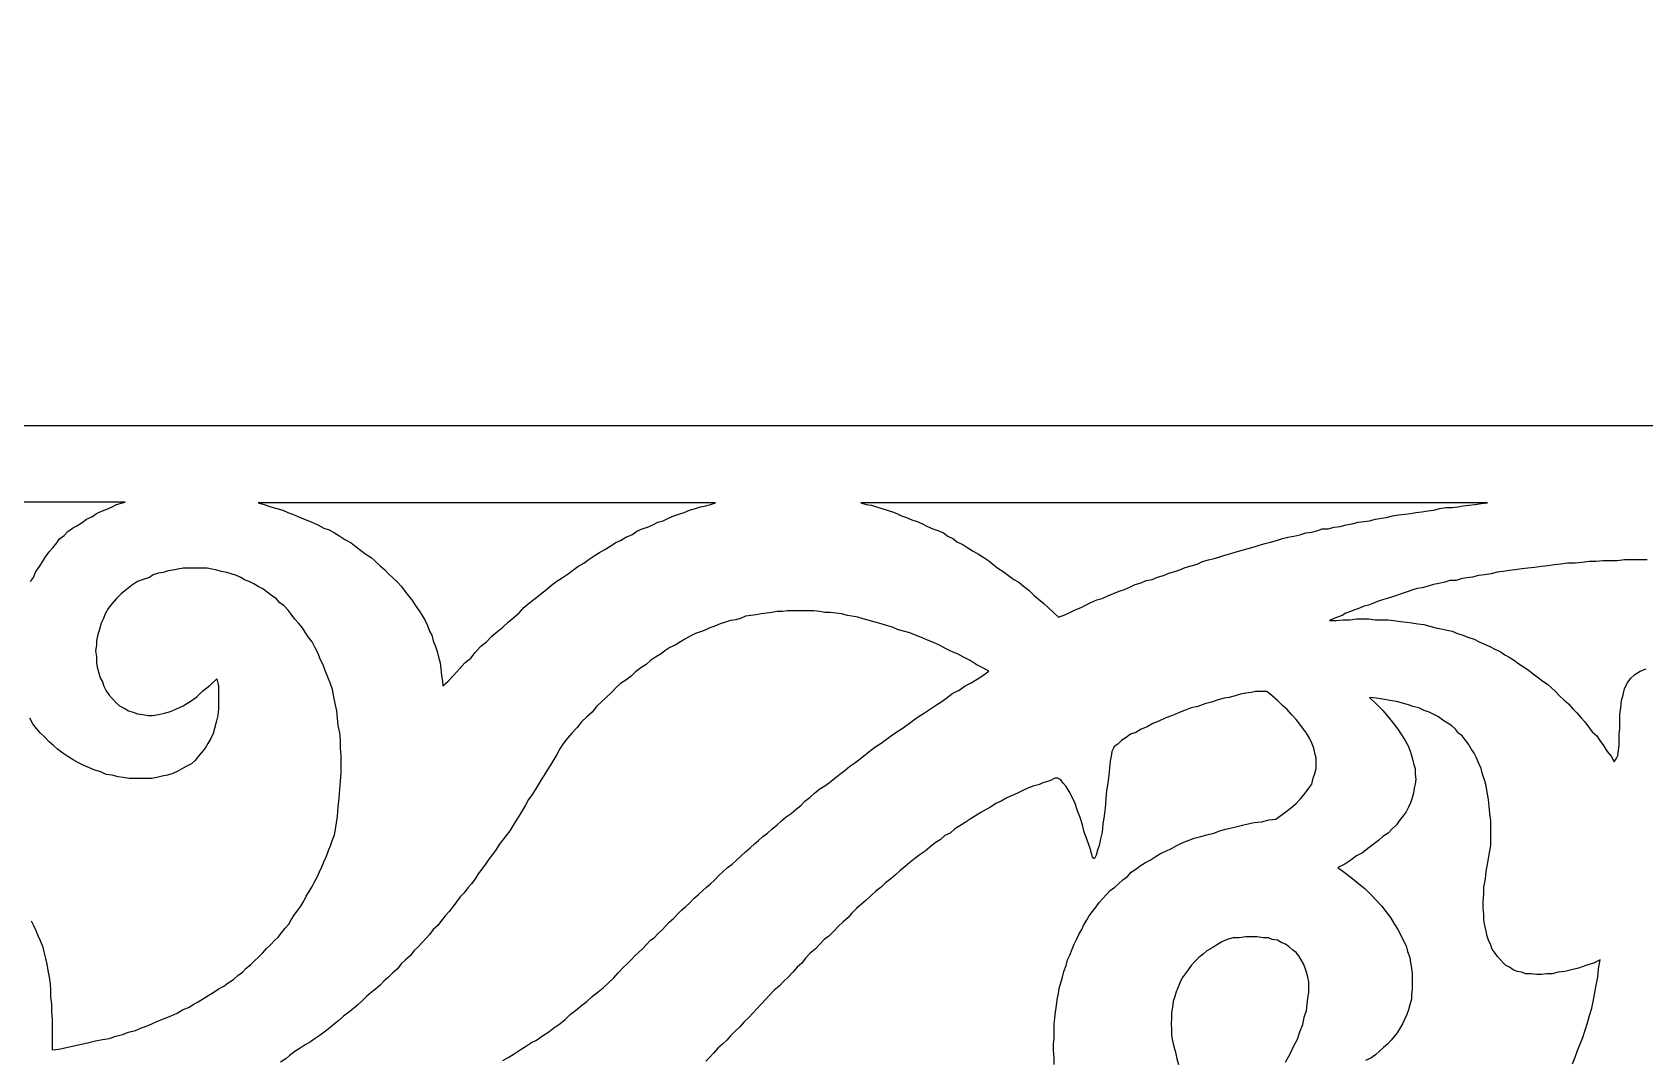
# Model space of a CAD drawing. Extents: x -535 to 535, y -535 to 535.
# Drawn here: x -106.5 to -1.2, y -371.5 to -304.3 of the extents above; entities that cross this region are included whole.
import ezdxf

# ---------------------------------------------------------------- set-up
doc = ezdxf.new("R2010")
doc.units = 0
doc.layers.add('LAYER_1', color=18, linetype='CONTINUOUS')
doc.layers.add('LAYER_2', color=150, linetype='CONTINUOUS')

msp = doc.modelspace()

# ---------------------------------------------------------------- linework, layer by layer
at = {"layer": 'LAYER_1'}
for points in [[(-106.65, -340.19), (-106.45, -339.92), (-106.3, -339.54), (-106.06, -339.22), (-105.86, -338.9), (-105.67, -338.58), (-105.42, -338.26), (-105.18, -337.99), (-104.93, -337.67), (-104.74, -337.41), (-104.44, -337.19), (-104.2, -336.92), (-103.91, -336.71), (-103.61, -336.55), (-103.27, -336.34), (-102.98, -336.12), (-102.63, -335.96), (-102.34, -335.75), (-102, -335.59), (-101.7, -335.48), (-101.36, -335.32), (-101.02, -335.16), (-100.63, -335.05), (-100.46, -335), (-115.12, -335)], [(-1, -338.78), (-2.47, -338.78), (-2.96, -338.84), (-3.89, -338.84), (-4.33, -338.89), (-4.77, -338.89), (-5.26, -338.94), (-5.7, -339), (-6.19, -339), (-6.63, -339.05), (-7.07, -339.1), (-7.46, -339.16), (-7.9, -339.21), (-8.35, -339.27), (-8.79, -339.32), (-9.18, -339.37), (-9.62, -339.43), (-10.01, -339.48), (-10.4, -339.53), (-10.79, -339.59), (-11.18, -339.69), (-11.62, -339.75), (-12.02, -339.8), (-12.41, -339.91), (-12.8, -339.96), (-13.14, -340.01), (-13.48, -340.12), (-13.88, -340.12), (-14.22, -340.23), (-14.61, -340.33), (-14.95, -340.39), (-15.3, -340.5), (-15.69, -340.6), (-16.03, -340.66), (-16.37, -340.76), (-16.67, -340.87), (-17.01, -340.98), (-17.3, -341.08), (-17.64, -341.19), (-17.99, -341.3), (-18.28, -341.4), (-18.62, -341.51), (-18.92, -341.62), (-19.21, -341.73), (-19.55, -341.83), (-19.8, -341.94), (-20.09, -342.05), (-20.38, -342.15), (-20.68, -342.26), (-20.92, -342.42), (-21.22, -342.53), (-21.51, -342.63), (-21.76, -342.74), (-21.31, -342.74), (-20.87, -342.69), (-20.43, -342.69), (-19.99, -342.63), (-19.21, -342.63), (-18.77, -342.69), (-17.94, -342.69), (-17.55, -342.74), (-17.11, -342.8), (-16.71, -342.85), (-16.37, -342.9), (-15.98, -342.96), (-15.59, -343.01), (-15.2, -343.12), (-14.81, -343.22), (-14.46, -343.28), (-14.07, -343.38), (-13.73, -343.44), (-13.39, -343.6), (-13.04, -343.7), (-12.65, -343.86), (-12.31, -343.97), (-11.97, -344.13), (-11.62, -344.29), (-11.28, -344.45), (-10.94, -344.61), (-10.6, -344.77), (-10.3, -344.99), (-10.01, -345.15), (-9.67, -345.36), (-9.37, -345.58), (-9.03, -345.79), (-8.74, -346), (-8.44, -346.22), (-8.1, -346.49), (-7.81, -346.7), (-7.51, -346.91), (-7.27, -347.13), (-6.98, -347.39), (-6.73, -347.66), (-6.44, -347.93), (-6.14, -348.2), (-5.85, -348.52), (-5.6, -348.79), (-5.31, -349.11), (-5.07, -349.37), (-4.82, -349.69), (-4.58, -350.02), (-4.28, -350.28), (-4.09, -350.6), (-3.84, -350.92), (-3.6, -351.3), (-3.35, -351.62), (-3.16, -351.99), (-3.01, -351.78), (-2.91, -351.57), (-2.86, -351.25), (-2.82, -350.92), (-2.82, -350.55), (-2.82, -350.18), (-2.77, -349.8), (-2.77, -349.32), (-2.77, -348.89), (-2.72, -348.46), (-2.67, -347.98), (-2.57, -347.61), (-2.47, -347.18), (-2.28, -346.81), (-2.08, -346.54), (-1.79, -346.27), (-1.44, -346.06), (-1.05, -345.9)], [(-106.6, -362.38), (-106.45, -362.7), (-106.3, -363.02), (-106.16, -363.34), (-106.01, -363.67), (-105.86, -364.04), (-105.77, -364.41), (-105.67, -364.84), (-105.57, -365.22), (-105.52, -365.64), (-105.42, -366.07), (-105.37, -366.5), (-105.33, -366.93), (-105.33, -367.36), (-105.28, -367.84), (-105.28, -368.32), (-105.23, -368.85), (-105.23, -369.33), (-105.23, -369.87), (-105.23, -370.3), (-105.23, -370.83), (-104.79, -370.78), (-104.3, -370.67), (-103.81, -370.56), (-103.32, -370.46), (-102.83, -370.35), (-102.39, -370.24), (-101.95, -370.14), (-101.51, -370.08), (-101.07, -369.92), (-100.63, -369.82), (-100.24, -369.66), (-99.79, -369.55), (-99.4, -369.39), (-98.96, -369.23), (-98.62, -369.07), (-98.23, -368.91), (-97.84, -368.75), (-97.45, -368.59), (-97.05, -368.43), (-96.71, -368.21), (-96.32, -368.05), (-95.98, -367.84), (-95.68, -367.68), (-95.34, -367.46), (-95, -367.25), (-94.66, -367.04), (-94.31, -366.82), (-94.02, -366.66), (-93.73, -366.45), (-93.38, -366.23), (-93.09, -365.97), (-92.8, -365.75), (-92.55, -365.48), (-92.26, -365.27), (-92.01, -365), (-91.72, -364.74), (-91.47, -364.47), (-91.23, -364.2), (-90.94, -363.93), (-90.69, -363.67), (-90.45, -363.45), (-90.25, -363.18), (-90.01, -362.86), (-89.76, -362.6), (-89.62, -362.33), (-89.42, -362.01), (-89.17, -361.69), (-88.98, -361.42), (-88.78, -361.1), (-88.64, -360.78), (-88.44, -360.46), (-88.24, -360.14), (-88.1, -359.87), (-87.9, -359.49), (-87.76, -359.17), (-87.61, -358.85), (-87.46, -358.48), (-87.31, -358.16), (-87.17, -357.78), (-87.02, -357.41), (-86.92, -357.09), (-86.78, -356.77), (-86.68, -356.12), (-86.58, -355.54), (-86.53, -354.95), (-86.48, -354.36), (-86.43, -353.77), (-86.39, -353.24), (-86.34, -352.7), (-86.34, -352.17), (-86.34, -351.58), (-86.39, -351.1), (-86.39, -350.56), (-86.43, -350.08), (-86.53, -349.6), (-86.58, -349.12), (-86.63, -348.64), (-86.73, -348.16), (-86.83, -347.73), (-86.92, -347.25), (-87.07, -346.82), (-87.22, -346.44), (-87.36, -346.07), (-87.51, -345.64), (-87.71, -345.27), (-87.85, -344.89), (-88.05, -344.52), (-88.24, -344.14), (-88.49, -343.82), (-88.69, -343.5), (-88.88, -343.23), (-89.13, -342.91), (-89.37, -342.65), (-89.62, -342.33), (-89.81, -342.06), (-90.06, -341.79), (-90.35, -341.58), (-90.59, -341.31), (-90.89, -341.1), (-91.18, -340.88), (-91.47, -340.67), (-91.77, -340.51), (-92.06, -340.35), (-92.36, -340.19), (-92.65, -340.08), (-92.89, -339.92), (-93.19, -339.81), (-93.53, -339.7), (-93.82, -339.6), (-94.17, -339.54), (-94.46, -339.44), (-94.8, -339.38), (-95.1, -339.33), (-96.66, -339.33), (-97.01, -339.38), (-97.35, -339.44), (-97.64, -339.49), (-97.98, -339.6), (-98.28, -339.65), (-98.62, -339.76), (-98.87, -339.92), (-99.21, -340.03), (-99.65, -340.19), (-100.04, -340.45), (-100.38, -340.72), (-100.72, -340.99), (-101.02, -341.31), (-101.31, -341.63), (-101.56, -341.95), (-101.75, -342.27), (-101.9, -342.65), (-102.05, -342.97), (-102.14, -343.34), (-102.24, -343.66), (-102.34, -344.04), (-102.34, -344.36), (-102.39, -344.73), (-102.34, -345.11), (-102.34, -345.48), (-102.29, -345.8), (-102.19, -346.18), (-102.1, -346.5), (-101.95, -346.76), (-101.85, -347.03), (-101.7, -347.35), (-101.51, -347.62), (-101.26, -347.89), (-101.07, -348.1), (-100.82, -348.32), (-100.53, -348.48), (-100.24, -348.64), (-99.94, -348.74), (-99.65, -348.85), (-99.31, -348.9), (-98.96, -348.96), (-98.67, -348.96), (-98.28, -348.9), (-97.89, -348.8), (-97.49, -348.69), (-97.1, -348.53), (-96.66, -348.32), (-96.22, -348.05), (-95.78, -347.73), (-95.39, -347.35), (-94.9, -346.98), (-94.46, -346.55), (-94.36, -347.03), (-94.36, -347.57), (-94.36, -348.05), (-94.36, -348.53), (-94.41, -348.96), (-94.51, -349.39), (-94.61, -349.81), (-94.71, -350.13), (-94.85, -350.46), (-95.05, -350.78), (-95.24, -351.1), (-95.44, -351.36), (-95.68, -351.63), (-95.88, -351.9), (-96.12, -352.11), (-96.42, -352.27), (-96.71, -352.43), (-97.01, -352.59), (-97.35, -352.75), (-97.69, -352.86), (-98.03, -352.92), (-98.38, -353.02), (-98.72, -353.08), (-100.19, -353.08), (-100.58, -353.02), (-100.92, -352.97), (-101.31, -352.86), (-101.7, -352.81), (-102.05, -352.65), (-102.44, -352.54), (-102.78, -352.38), (-103.17, -352.22), (-103.51, -352.06), (-103.86, -351.85), (-104.2, -351.63), (-104.54, -351.42), (-104.88, -351.15), (-105.13, -350.94), (-105.42, -350.67), (-105.72, -350.35), (-106.01, -350.08), (-106.26, -349.81), (-106.5, -349.49), (-106.7, -349.12)], [(-75.77, -371.52), (-75.38, -371.3), (-75.04, -371.09), (-74.64, -370.82), (-74.3, -370.61), (-73.91, -370.34), (-73.57, -370.18), (-73.18, -369.91), (-72.78, -369.64), (-72.44, -369.38), (-72.05, -369.11), (-71.71, -368.84), (-71.37, -368.52), (-71.02, -368.25), (-70.63, -367.93), (-70.29, -367.67), (-69.95, -367.34), (-69.55, -367.02), (-69.21, -366.76), (-68.87, -366.43), (-68.53, -366.11), (-68.23, -365.79), (-67.89, -365.42), (-67.65, -365.2), (-67.4, -364.94), (-67.16, -364.67), (-66.91, -364.46), (-66.62, -364.19), (-66.37, -363.92), (-66.13, -363.65), (-65.88, -363.49), (-65.64, -363.23), (-65.35, -362.96), (-65.15, -362.74), (-64.9, -362.48), (-64.61, -362.21), (-64.37, -361.94), (-64.07, -361.67), (-63.83, -361.46), (-63.53, -361.19), (-63.29, -360.93), (-63, -360.66), (-62.7, -360.39), (-62.46, -360.18), (-62.21, -359.96), (-61.92, -359.7), (-61.67, -359.43), (-61.38, -359.16), (-61.09, -358.89), (-60.79, -358.68), (-60.5, -358.41), (-60.21, -358.14), (-59.91, -357.88), (-59.62, -357.61), (-59.33, -357.34), (-59.08, -357.13), (-58.79, -356.86), (-58.49, -356.65), (-58.2, -356.38), (-57.86, -356.11), (-57.56, -355.85), (-57.27, -355.58), (-56.93, -355.36), (-56.63, -355.1), (-56.29, -354.83), (-56.05, -354.56), (-55.7, -354.29), (-55.41, -354.03), (-55.07, -353.76), (-54.73, -353.55), (-54.43, -353.33), (-54.09, -353.06), (-53.75, -352.8), (-53.4, -352.53), (-53.11, -352.26), (-52.77, -352.05), (-52.42, -351.78), (-52.08, -351.51), (-51.74, -351.25), (-51.4, -350.98), (-51.05, -350.76), (-50.71, -350.5), (-50.32, -350.23), (-50.03, -350.02), (-49.68, -349.8), (-49.29, -349.53), (-48.95, -349.27), (-48.56, -349), (-48.22, -348.79), (-47.82, -348.52), (-47.43, -348.25), (-47.09, -348.04), (-46.75, -347.77), (-46.36, -347.5), (-45.96, -347.29), (-45.57, -347.02), (-45.18, -346.81), (-44.79, -346.59), (-44.4, -346.33), (-44.01, -346.06), (-44.4, -345.84), (-44.84, -345.63), (-45.23, -345.36), (-45.67, -345.15), (-46.06, -344.93), (-46.45, -344.77), (-46.89, -344.56), (-47.24, -344.35), (-47.63, -344.19), (-48.02, -344.03), (-48.41, -343.86), (-48.8, -343.7), (-49.19, -343.54), (-49.59, -343.44), (-49.98, -343.33), (-50.32, -343.17), (-50.71, -343.06), (-51.05, -342.96), (-51.45, -342.85), (-51.84, -342.74), (-52.23, -342.63), (-52.57, -342.53), (-52.96, -342.47), (-53.26, -342.42), (-53.65, -342.31), (-53.99, -342.26), (-54.38, -342.21), (-54.73, -342.21), (-55.07, -342.15), (-55.46, -342.1), (-57.17, -342.1), (-57.51, -342.15), (-57.86, -342.15), (-58.2, -342.21), (-58.54, -342.26), (-58.89, -342.31), (-59.23, -342.37), (-59.57, -342.42), (-59.91, -342.47), (-60.21, -342.58), (-60.55, -342.69), (-60.89, -342.74), (-61.23, -342.85), (-61.58, -342.96), (-61.92, -343.12), (-62.26, -343.22), (-62.56, -343.38), (-62.85, -343.49), (-63.19, -343.6), (-63.53, -343.76), (-63.88, -343.97), (-64.17, -344.13), (-64.51, -344.35), (-64.86, -344.51), (-65.2, -344.72), (-65.44, -344.93), (-65.79, -345.15), (-66.13, -345.36), (-66.42, -345.63), (-66.76, -345.84), (-67.11, -346.11), (-67.4, -346.38), (-67.74, -346.65), (-68.09, -346.86), (-68.38, -347.13), (-68.67, -347.45), (-69.02, -347.77), (-69.31, -348.04), (-69.65, -348.36), (-69.95, -348.73), (-70.29, -349.05), (-70.63, -349.37), (-70.92, -349.75), (-71.27, -350.12), (-71.56, -350.44), (-71.85, -350.82), (-72.05, -351.14), (-72.25, -351.51), (-72.44, -351.83), (-72.64, -352.15), (-72.88, -352.53), (-73.08, -352.85), (-73.27, -353.17), (-73.47, -353.49), (-73.67, -353.81), (-73.86, -354.13), (-74.11, -354.45), (-74.3, -354.83), (-74.5, -355.15), (-74.69, -355.47), (-74.89, -355.79), (-75.13, -356.17), (-75.33, -356.49), (-75.57, -356.81), (-75.77, -357.08), (-76.01, -357.4), (-76.21, -357.72), (-76.45, -358.04), (-76.7, -358.36), (-76.9, -358.68), (-77.14, -359), (-77.38, -359.32), (-77.58, -359.64), (-77.83, -359.96), (-78.07, -360.23), (-78.31, -360.55), (-78.56, -360.82), (-78.8, -361.14), (-79.05, -361.46), (-79.29, -361.78), (-79.54, -362.05), (-79.78, -362.37), (-80.03, -362.69), (-80.32, -362.96), (-80.57, -363.28), (-80.76, -363.49), (-81.06, -363.81), (-81.3, -364.08), (-81.59, -364.35), (-81.84, -364.67), (-82.13, -364.94), (-82.43, -365.2), (-82.67, -365.53), (-82.96, -365.79), (-83.26, -366.06), (-83.55, -366.33), (-83.8, -366.6), (-84.09, -366.86), (-84.38, -367.08), (-84.68, -367.34), (-84.97, -367.61), (-85.26, -367.88), (-85.56, -368.15), (-85.85, -368.36), (-86.19, -368.63), (-86.49, -368.9), (-86.78, -369.11), (-87.08, -369.38), (-87.37, -369.59), (-87.71, -369.86), (-88.05, -370.07), (-88.35, -370.29), (-88.69, -370.5), (-89.03, -370.71), (-89.38, -370.93), (-89.72, -371.19), (-89.96, -371.41), (-90.31, -371.62)], [(-39.75, -371.78), (-39.75, -371.36), (-39.8, -370.87), (-39.8, -370.45), (-39.75, -370.07), (-39.75, -369.59), (-39.75, -369.16), (-39.7, -368.73), (-39.65, -368.36), (-39.6, -367.93), (-39.55, -367.56), (-39.46, -367.13), (-39.41, -366.81), (-39.31, -366.43), (-39.21, -366.06), (-39.11, -365.69), (-38.97, -365.31), (-38.87, -364.94), (-38.72, -364.62), (-38.57, -364.24), (-38.43, -363.92), (-38.28, -363.6), (-38.13, -363.28), (-37.94, -362.96), (-37.84, -362.69), (-37.64, -362.37), (-37.45, -362.05), (-37.25, -361.78), (-37.01, -361.46), (-36.81, -361.19), (-36.57, -360.93), (-36.32, -360.66), (-36.08, -360.39), (-35.79, -360.18), (-35.54, -359.96), (-35.25, -359.7), (-34.95, -359.48), (-34.71, -359.21), (-34.41, -359), (-34.12, -358.79), (-33.78, -358.57), (-33.48, -358.41), (-33.14, -358.2), (-32.8, -357.98), (-32.46, -357.82), (-32.07, -357.66), (-31.72, -357.45), (-31.38, -357.29), (-30.99, -357.13), (-30.6, -356.97), (-30.16, -356.86), (-29.77, -356.75), (-29.32, -356.65), (-28.93, -356.49), (-28.54, -356.38), (-28.05, -356.27), (-27.61, -356.17), (-27.17, -356.06), (-26.68, -355.95), (-26.19, -355.9), (-25.7, -355.79), (-25.26, -355.74), (-24.77, -355.36), (-24.33, -355.04), (-23.94, -354.72), (-23.65, -354.4), (-23.35, -354.03), (-23.11, -353.71), (-22.91, -353.44), (-22.82, -353.06), (-22.72, -352.74), (-22.62, -352.42), (-22.62, -352.05), (-22.62, -351.73), (-22.72, -351.41), (-22.77, -351.09), (-22.91, -350.76), (-23.06, -350.44), (-23.26, -350.12), (-23.45, -349.86), (-23.7, -349.53), (-23.94, -349.21), (-24.23, -348.89), (-24.53, -348.57), (-24.82, -348.3), (-25.16, -347.98), (-25.51, -347.66), (-25.85, -347.39), (-26.58, -347.39), (-26.88, -347.45), (-27.22, -347.5), (-27.56, -347.56), (-27.91, -347.66), (-28.3, -347.77), (-28.64, -347.82), (-29.03, -347.93), (-29.47, -348.09), (-29.91, -348.2), (-30.35, -348.36), (-30.79, -348.46), (-31.23, -348.62), (-31.63, -348.79), (-32.02, -348.95), (-32.46, -349.11), (-32.9, -349.32), (-33.29, -349.48), (-33.68, -349.69), (-34.07, -349.86), (-34.41, -350.07), (-34.76, -350.18), (-35.05, -350.39), (-35.34, -350.6), (-35.59, -350.82), (-35.83, -350.98), (-35.88, -351.09), (-35.98, -351.3), (-36.03, -351.62), (-36.08, -351.94), (-36.13, -352.37), (-36.18, -352.85), (-36.23, -353.38), (-36.32, -353.87), (-36.37, -354.4), (-36.42, -354.99), (-36.47, -355.52), (-36.57, -356.06), (-36.62, -356.59), (-36.71, -357.02), (-36.81, -357.45), (-36.91, -357.77), (-37.01, -358.09), (-37.11, -358.31), (-37.16, -358.31), (-37.25, -358.2), (-37.3, -357.98), (-37.4, -357.66), (-37.5, -357.34), (-37.64, -356.97), (-37.79, -356.59), (-37.89, -356.11), (-38.04, -355.63), (-38.23, -355.2), (-38.38, -354.72), (-38.57, -354.29), (-38.77, -353.92), (-38.97, -353.6), (-39.16, -353.38), (-39.31, -353.17), (-39.5, -353.06), (-39.7, -353.06), (-40.04, -353.22), (-40.43, -353.33), (-40.78, -353.49), (-41.07, -353.55), (-41.46, -353.71), (-41.8, -353.87), (-42.15, -354.03), (-42.49, -354.19), (-42.83, -354.35), (-43.22, -354.56), (-43.57, -354.72), (-43.91, -354.94), (-44.2, -355.1), (-44.55, -355.31), (-44.89, -355.52), (-45.23, -355.74), (-45.57, -355.95), (-45.92, -356.17), (-46.26, -356.38), (-46.55, -356.65), (-46.89, -356.81), (-47.19, -357.08), (-47.53, -357.29), (-47.87, -357.56), (-48.17, -357.82), (-48.51, -358.04), (-48.85, -358.31), (-49.19, -358.57), (-49.49, -358.84), (-49.83, -359.11), (-50.12, -359.38), (-50.42, -359.64), (-50.76, -359.91), (-51.05, -360.18), (-51.4, -360.44), (-51.69, -360.71), (-52.03, -361.03), (-52.33, -361.3), (-52.67, -361.57), (-52.96, -361.89), (-53.21, -362.16), (-53.55, -362.48), (-53.84, -362.74), (-54.14, -363.07), (-54.48, -363.39), (-54.77, -363.6), (-55.07, -363.92), (-55.36, -364.24), (-55.7, -364.51), (-56, -364.83), (-56.24, -365.15), (-56.54, -365.42), (-56.83, -365.74), (-57.12, -366.06), (-57.42, -366.33), (-57.71, -366.65), (-58.05, -366.92), (-58.35, -367.24), (-58.59, -367.5), (-58.89, -367.83), (-59.18, -368.15), (-59.42, -368.41), (-59.72, -368.73), (-60.01, -369), (-60.3, -369.32), (-60.6, -369.59), (-60.89, -369.91), (-61.14, -370.18), (-61.43, -370.45), (-61.72, -370.71), (-62.02, -371.03), (-62.26, -371.3), (-62.51, -371.57)], [(-5.88, -371.73), (-5.69, -371.3), (-5.54, -370.87), (-5.34, -370.39), (-5.2, -370.02), (-5.05, -369.54), (-4.9, -369.06), (-4.76, -368.57), (-4.61, -368.09), (-4.51, -367.56), (-4.41, -367.08), (-4.32, -366.6), (-4.22, -366.06), (-4.17, -365.53), (-4.07, -364.94), (-4.51, -365.15), (-5, -365.31), (-5.49, -365.47), (-5.93, -365.58), (-6.37, -365.69), (-6.81, -365.74), (-7.2, -365.85), (-7.55, -365.85), (-7.89, -365.9), (-8.23, -365.9), (-8.57, -365.85), (-8.92, -365.85), (-9.21, -365.74), (-9.5, -365.69), (-9.75, -365.58), (-9.99, -365.42), (-10.24, -365.31), (-10.38, -365.15), (-10.58, -364.94), (-10.78, -364.72), (-10.92, -364.51), (-11.12, -364.24), (-11.22, -363.97), (-11.36, -363.65), (-11.46, -363.39), (-11.51, -363.07), (-11.61, -362.69), (-11.66, -362.32), (-11.66, -361.94), (-11.71, -361.51), (-11.71, -361.09), (-11.66, -360.61), (-11.66, -360.18), (-11.56, -359.64), (-11.51, -359.16), (-11.41, -358.57), (-11.31, -358.04), (-11.22, -357.45), (-11.22, -356.86), (-11.22, -356.38), (-11.22, -355.85), (-11.27, -355.36), (-11.31, -354.88), (-11.36, -354.45), (-11.46, -353.97), (-11.51, -353.55), (-11.61, -353.22), (-11.76, -352.8), (-11.85, -352.42), (-12, -352.1), (-12.15, -351.73), (-12.29, -351.41), (-12.49, -351.14), (-12.68, -350.82), (-12.88, -350.55), (-13.08, -350.28), (-13.32, -350.12), (-13.52, -349.86), (-13.76, -349.64), (-14.06, -349.43), (-14.35, -349.27), (-14.64, -349.05), (-14.94, -348.89), (-15.23, -348.73), (-15.57, -348.62), (-15.92, -348.46), (-16.31, -348.36), (-16.6, -348.25), (-16.99, -348.14), (-17.38, -348.04), (-17.82, -347.98), (-18.26, -347.88), (-18.7, -347.82), (-19.15, -347.77), (-18.7, -348.2), (-18.26, -348.62), (-17.92, -349.05), (-17.58, -349.48), (-17.29, -349.86), (-17.04, -350.23), (-16.8, -350.6), (-16.6, -350.98), (-16.45, -351.35), (-16.36, -351.73), (-16.26, -352.1), (-16.16, -352.42), (-16.16, -352.8), (-16.11, -353.12), (-16.16, -353.44), (-16.21, -353.71), (-16.26, -354.03), (-16.36, -354.35), (-16.45, -354.67), (-16.6, -354.94), (-16.75, -355.26), (-16.94, -355.52), (-17.19, -355.85), (-17.38, -356.11), (-17.68, -356.38), (-17.92, -356.65), (-18.26, -356.86), (-18.56, -357.13), (-18.9, -357.4), (-19.24, -357.66), (-19.59, -357.93), (-19.98, -358.14), (-20.37, -358.41), (-20.76, -358.68), (-21.2, -358.89), (-20.71, -359.27), (-20.22, -359.64), (-19.83, -359.96), (-19.44, -360.28), (-19.05, -360.66), (-18.7, -361.03), (-18.36, -361.41), (-18.07, -361.78), (-17.77, -362.16), (-17.53, -362.58), (-17.29, -362.96), (-17.09, -363.33), (-16.94, -363.65), (-16.75, -364.03), (-16.65, -364.4), (-16.5, -364.78), (-16.45, -365.1), (-16.4, -365.47), (-16.36, -365.85), (-16.36, -366.22), (-16.36, -366.54), (-16.36, -366.86), (-16.4, -367.18), (-16.4, -367.5), (-16.5, -367.88), (-16.6, -368.2), (-16.7, -368.52), (-16.84, -368.79), (-16.99, -369.11), (-17.14, -369.38), (-17.33, -369.7), (-17.53, -369.96), (-17.73, -370.18), (-17.97, -370.45), (-18.22, -370.66), (-18.51, -370.93), (-18.75, -371.14), (-19.05, -371.36), (-19.39, -371.52)], [(-24.63, -371.62), (-24.33, -371.09), (-24.09, -370.55), (-23.84, -370.13), (-23.7, -369.64), (-23.5, -369.16), (-23.4, -368.68), (-23.26, -368.25), (-23.21, -367.83), (-23.16, -367.45), (-23.11, -367.08), (-23.11, -366.76), (-23.11, -366.38), (-23.16, -366.06), (-23.26, -365.74), (-23.35, -365.47), (-23.45, -365.2), (-23.6, -364.94), (-23.75, -364.67), (-23.94, -364.46), (-24.14, -364.3), (-24.38, -364.08), (-24.63, -363.92), (-24.92, -363.81), (-25.16, -363.65), (-25.51, -363.6), (-25.75, -363.49), (-26.09, -363.49), (-26.49, -363.44), (-27.22, -363.44), (-27.66, -363.49), (-28.05, -363.49), (-28.44, -363.6), (-28.79, -363.76), (-29.13, -363.97), (-29.42, -364.14), (-29.77, -364.35), (-30.01, -364.56), (-30.3, -364.78), (-30.55, -365.04), (-30.79, -365.31), (-30.99, -365.58), (-31.18, -365.85), (-31.38, -366.11), (-31.53, -366.43), (-31.67, -366.76), (-31.77, -367.02), (-31.87, -367.34), (-31.97, -367.67), (-32.02, -368.04), (-32.07, -368.41), (-32.07, -368.73), (-32.11, -369.11), (-32.07, -369.48), (-32.07, -369.86), (-32.02, -370.23), (-31.92, -370.61), (-31.82, -370.98), (-31.72, -371.41), (-31.63, -371.78)]]:
    msp.add_lwpolyline(points, dxfattribs=at)
for points in [[(-79.34, -346.7), (-79, -346.33), (-78.61, -345.9), (-78.27, -345.52), (-77.87, -345.2), (-77.58, -344.83), (-77.24, -344.45), (-76.85, -344.13), (-76.5, -343.76), (-76.11, -343.44), (-75.77, -343.17), (-75.43, -342.85), (-75.04, -342.53), (-74.69, -342.21), (-74.4, -341.89), (-74.01, -341.57), (-73.67, -341.3), (-73.32, -341.03), (-72.93, -340.71), (-72.59, -340.44), (-72.25, -340.17), (-71.9, -339.96), (-71.51, -339.69), (-71.22, -339.48), (-70.88, -339.21), (-70.48, -339), (-70.14, -338.73), (-69.8, -338.52), (-69.46, -338.3), (-69.11, -338.09), (-68.72, -337.87), (-68.43, -337.66), (-68.09, -337.5), (-67.74, -337.29), (-67.35, -337.13), (-67.01, -336.91), (-66.67, -336.75), (-66.32, -336.64), (-65.98, -336.48), (-65.64, -336.32), (-65.3, -336.22), (-64.95, -336.06), (-64.61, -335.9), (-64.27, -335.79), (-63.93, -335.68), (-63.58, -335.52), (-63.19, -335.41), (-62.85, -335.31), (-62.51, -335.25), (-62.21, -335.15), (-61.87, -335.04), (-91.77, -335.04), (-91.38, -335.15), (-90.94, -335.31), (-90.55, -335.41), (-90.16, -335.52), (-89.82, -335.68), (-89.42, -335.84), (-89.03, -336), (-88.64, -336.16), (-88.25, -336.32), (-87.86, -336.48), (-87.47, -336.7), (-87.12, -336.81), (-86.78, -337.02), (-86.44, -337.23), (-86.1, -337.45), (-85.7, -337.66), (-85.36, -337.93), (-85.07, -338.14), (-84.73, -338.41), (-84.38, -338.62), (-84.09, -338.89), (-83.8, -339.16), (-83.5, -339.43), (-83.26, -339.69), (-82.96, -339.96), (-82.67, -340.23), (-82.43, -340.5), (-82.18, -340.82), (-81.94, -341.14), (-81.69, -341.46), (-81.5, -341.73), (-81.25, -342.1), (-81.06, -342.42), (-80.86, -342.74), (-80.71, -343.06), (-80.57, -343.44), (-80.42, -343.7), (-80.32, -344.08), (-80.17, -344.45), (-80.08, -344.77), (-79.98, -345.15), (-79.88, -345.52), (-79.83, -345.9), (-79.78, -346.33), (-79.73, -346.7), (-79.69, -347.02)], [(-39.06, -342.37), (-38.72, -342.21), (-38.38, -342.05), (-37.99, -341.89), (-37.69, -341.73), (-37.35, -341.57), (-36.96, -341.4), (-36.62, -341.3), (-36.23, -341.14), (-35.88, -340.98), (-35.49, -340.82), (-35.15, -340.71), (-34.76, -340.55), (-34.46, -340.39), (-34.07, -340.28), (-33.73, -340.12), (-33.34, -340.07), (-33, -339.91), (-32.6, -339.8), (-32.26, -339.64), (-31.87, -339.53), (-31.53, -339.43), (-31.18, -339.27), (-30.79, -339.16), (-30.4, -339.05), (-30.06, -338.89), (-29.67, -338.78), (-29.28, -338.68), (-28.93, -338.57), (-28.59, -338.46), (-28.2, -338.36), (-27.86, -338.25), (-27.47, -338.14), (-27.07, -338.04), (-26.68, -337.93), (-26.34, -337.82), (-25.95, -337.71), (-25.61, -337.61), (-25.21, -337.5), (-24.82, -337.39), (-24.48, -337.29), (-24.09, -337.23), (-23.7, -337.13), (-23.31, -337.02), (-22.91, -336.97), (-22.52, -336.86), (-22.23, -336.75), (-21.84, -336.75), (-21.45, -336.64), (-21.05, -336.59), (-20.66, -336.48), (-20.27, -336.43), (-19.88, -336.32), (-19.49, -336.27), (-19.15, -336.22), (-18.75, -336.11), (-18.36, -336.06), (-18.02, -336), (-17.63, -335.9), (-17.24, -335.84), (-16.84, -335.79), (-16.45, -335.74), (-16.11, -335.68), (-15.72, -335.63), (-15.33, -335.57), (-14.94, -335.52), (-14.54, -335.41), (-14.15, -335.36), (-13.76, -335.36), (-13.37, -335.31), (-13.03, -335.25), (-12.64, -335.2), (-12.24, -335.15), (-11.85, -335.09), (-11.42, -335.04), (-52.38, -335.04), (-52.03, -335.15), (-51.69, -335.2), (-51.35, -335.31), (-51.01, -335.41), (-50.66, -335.52), (-50.32, -335.63), (-50.03, -335.74), (-49.73, -335.9), (-49.39, -336), (-49.05, -336.16), (-48.71, -336.27), (-48.36, -336.43), (-48.02, -336.59), (-47.68, -336.75), (-47.34, -336.86), (-46.99, -337.02), (-46.7, -337.23), (-46.36, -337.39), (-46.06, -337.61), (-45.72, -337.77), (-45.38, -337.98), (-45.03, -338.2), (-44.69, -338.41), (-44.35, -338.62), (-44.01, -338.84), (-43.76, -339.05), (-43.42, -339.32), (-43.08, -339.53), (-42.73, -339.8), (-42.39, -340.07), (-42.05, -340.23), (-41.76, -340.5), (-41.41, -340.76), (-41.07, -341.08), (-40.78, -341.35), (-40.43, -341.62), (-40.09, -341.94), (-39.8, -342.21), (-39.46, -342.53)]]:
    msp.add_lwpolyline(points, close=True, dxfattribs=at)
at = {"layer": 'LAYER_2'}
msp.add_lwpolyline([(-330, 136.69), (-330, -136.69), (-136.69, -330), (136.69, -330), (330, -136.69), (330, 136.69), (136.69, 330), (-136.69, 330)], close=True, dxfattribs=at)

doc.saveas('drawing.dxf')
